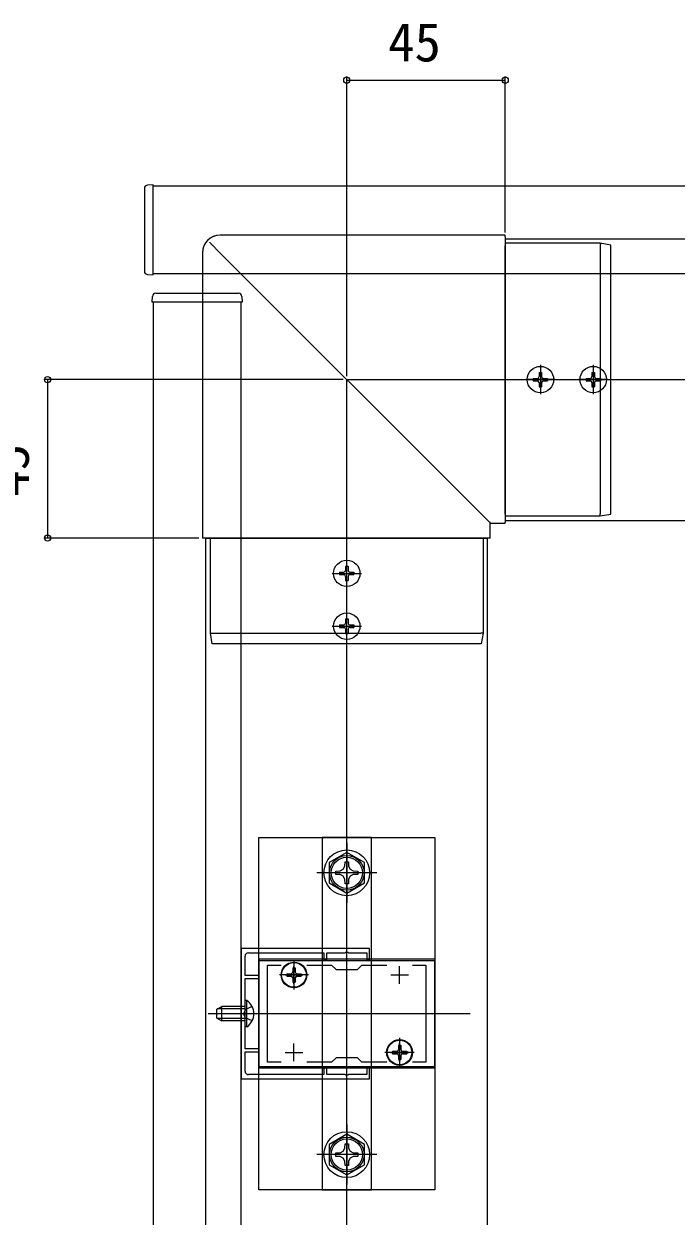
# Model space of a CAD drawing. Units: millimetres, scale not verified. Extents: x -875 to 875, y -1300 to 1292.
# Drawn here: x -31.7 to 153.6, y -928.3 to -589.9 of the extents above; entities that cross this region are included whole.
import ezdxf
from ezdxf.enums import TextEntityAlignment as Align

# ---------------------------------------------------------------- set-up
doc = ezdxf.new("R2010")
doc.units = ezdxf.units.MM
doc.header["$LTSCALE"] = 8
for name, color, linetype in [('0-2_YKK_11', 7, 'Continuous'), ('0-3_YKK_12', 2, 'Continuous'), ('0-4_YKK_13', 4, 'Continuous'), ('0-5_YKK_D', 6, 'Continuous'), ('0-7_YSS_K', 3, 'Continuous')]:
    doc.layers.add(name, color=color, linetype=linetype)
doc.styles.add('ＭＳ ゴシック', font='')
doc.styles.get('ＭＳ ゴシック').set_extended_font_data('MS Gothic')

msp = doc.modelspace()

# ---------------------------------------------------------------- linework, layer by layer
at = {"layer": '0-2_YKK_11'}
for p, q in [((45, -862.35), (45, -857.35)), ((75, -862.35), (75, -857.35)), ((42.5, -859.85), (47.5, -859.85)), ((72.5, -859.85), (77.5, -859.85)), ((45, -884.35), (45, -879.35)), ((75, -884.35), (75, -879.35)), ((42.5, -881.85), (47.5, -881.85)), ((72.5, -881.85), (77.5, -881.85))]:
    msp.add_line(p, q, dxfattribs=at)
for points in [[(30, -852.35), (30, -889.35), (66.5, -889.35), (66.5, -886.15), (65.7, -886.15), (65.7, -888.15), (60.458, -888.15), (60.275, -888.27), (59.725, -888.27), (59.542, -888.15), (54.3, -888.15), (54.3, -886.15), (53.5, -886.15), (53.5, -888.15), (32.1, -888.15)], [(32.1, -853.55), (53.5, -853.55), (53.5, -855.55), (54.3, -855.55), (54.3, -853.55), (59.542, -853.55), (59.725, -853.43), (60.275, -853.43), (60.458, -853.55), (65.7, -853.55), (65.7, -855.55), (66.5, -855.55), (66.5, -852.35), (30, -852.35)], [(31.1, -887.15), (31.1, -881.65), (35, -881.65), (35, -880.85), (31.1, -880.85), (31.1, -871.309), (30.98, -871.125), (30.98, -870.575), (31.1, -870.392), (31.1, -860.85), (35, -860.85), (35, -860.05), (31.1, -860.05), (31.1, -854.55)], [(41.367, -884.65), (37.5, -884.65), (37.5, -857.05), (41.367, -857.05)], [(48.633, -857.05), (55.7, -857.05), (57, -858.35), (63, -858.35), (64.3, -857.05), (71.367, -857.05)], [(78.633, -857.05), (82.5, -857.05), (82.5, -884.65), (78.633, -884.65)], [(71.367, -884.65), (64.3, -884.65), (63, -883.35), (57, -883.35), (55.7, -884.65), (48.633, -884.65)]]:
    msp.add_lwpolyline(points, dxfattribs=at)
msp.add_lwpolyline([(35, -885.85), (85, -885.85), (85, -855.85), (35, -855.85)], close=True, dxfattribs=at)
for centre, start, end in [((32.1, -854.55), 90.00001, 179.99999), ((32.1, -887.15), 180.00001, 269.99999)]:
    msp.add_arc(centre, 1, start, end, dxfattribs=at)
at = {"layer": '0-3_YKK_12'}
for p, q in [((105, -650.85), (105, -730.85)), ((20, -1105.85), (20, -735.85)), ((20, -735.85), (100, -735.85)), ((100, -1105.85), (100, -735.85)), ((95, -870.85), (25, -870.85))]:
    msp.add_line(p, q, dxfattribs=at)
for points in [[(5, -635.85), (455, -635.85), (455, -648.856), (455, -660.85), (19.011, -660.85), (5, -660.85)], [(30, -668.85), (19.011, -668.85), (5, -668.85), (5, -1085.85), (20, -1085.85), (30, -1085.85)]]:
    msp.add_lwpolyline(points, close=True, dxfattribs=at)
for points in [[(105, -650.85), (445, -650.85), (457.5, -650.85)], [(105, -730.85), (445, -730.85), (457.5, -730.85)]]:
    msp.add_lwpolyline(points, dxfattribs=at)
at = {"layer": '0-4_YKK_13'}
for p, q in [((5, -635.55), (3.439, -635.646)), ((5, -661.15), (5, -635.55)), ((2.5, -636.644), (2.5, -636.943)), ((2.5, -636.943), (2.5, -659.757)), ((105, -649.861), (24.006, -649.861)), ((105, -649.861), (105, -649.866)), ((105, -650.355), (105, -649.866)), ((105, -650.355), (105, -652.886)), ((105, -729.077), (105, -652.886)), ((135, -652.65), (132, -652.15)), ((132, -652.86), (132, -728.914)), ((19.011, -654.856), (19.011, -735.85)), ((22.749, -653.599), (98.226, -729.077)), ((135, -728.422), (135, -653.351)), ((2.5, -659.757), (2.5, -660.057)), ((3.439, -661.055), (5, -661.15)), ((5.794, -666.35), (6.093, -666.35)), ((28.907, -666.35), (29.206, -666.35)), ((4.7, -668.85), (4.795, -667.289)), ((30.205, -667.289), (30.3, -668.85)), ((115, -686.7), (115, -695)), ((130, -686.7), (130, -695)), ((114.65, -688.8), (115.35, -688.8)), ((114.65, -688.8), (114.65, -690)), ((115.35, -688.8), (115.35, -690)), ((129.65, -688.8), (130.35, -688.8)), ((129.65, -688.8), (129.65, -690)), ((130.35, -688.8), (130.35, -690)), ((119.15, -690.85), (110.85, -690.85)), ((112.95, -690.5), (112.95, -691.2)), ((112.95, -690.5), (114.15, -690.5)), ((112.95, -691.2), (114.15, -691.2)), ((114.65, -691.7), (114.65, -692.9)), ((114.65, -692.9), (115.35, -692.9)), ((115.35, -691.7), (115.35, -692.9)), ((115.85, -690.5), (117.05, -690.5)), ((115.85, -691.2), (117.05, -691.2)), ((117.05, -690.5), (117.05, -691.2)), ((134.15, -690.85), (125.85, -690.85)), ((127.95, -690.5), (127.95, -691.2)), ((127.95, -690.5), (129.15, -690.5)), ((127.95, -691.2), (129.15, -691.2)), ((129.65, -691.7), (129.65, -692.9)), ((129.65, -692.9), (130.35, -692.9)), ((130.35, -691.7), (130.35, -692.9)), ((130.85, -690.5), (132.05, -690.5)), ((130.85, -691.2), (132.05, -691.2)), ((132.05, -690.5), (132.05, -691.2)), ((98.226, -729.077), (100.495, -731.346)), ((105, -729.077), (105, -731.346)), ((100.495, -731.346), (100.74, -731.59)), ((100.74, -731.59), (100.745, -731.595)), ((105, -731.59), (105, -731.346)), ((105, -731.59), (105, -731.595)), ((19.015, -735.85), (19.011, -735.85)), ((19.505, -735.85), (19.015, -735.85)), ((22.036, -735.85), (19.505, -735.85)), ((98.226, -735.85), (22.036, -735.85)), ((100.495, -735.85), (98.226, -735.85)), ((100.74, -735.85), (100.495, -735.85)), ((100.745, -735.85), (100.74, -735.85)), ((59.65, -743.8), (60.35, -743.8)), ((59.65, -743.8), (59.65, -745)), ((60, -750), (60, -741.7)), ((60.35, -743.8), (60.35, -745)), ((55.85, -745.85), (64.15, -745.85)), ((57.95, -745.5), (57.95, -746.2)), ((57.95, -745.5), (59.15, -745.5)), ((57.95, -746.2), (59.15, -746.2)), ((59.65, -746.7), (59.65, -747.9)), ((59.65, -747.9), (60.35, -747.9)), ((60.35, -746.7), (60.35, -747.9)), ((60.85, -745.5), (62.05, -745.5)), ((60.85, -746.2), (62.05, -746.2)), ((62.05, -745.5), (62.05, -746.2)), ((60, -765), (60, -756.7)), ((55.85, -760.85), (64.15, -760.85)), ((57.95, -760.5), (57.95, -761.2)), ((57.95, -760.5), (59.15, -760.5)), ((57.95, -761.2), (59.15, -761.2)), ((59.65, -758.8), (60.35, -758.8)), ((59.65, -758.8), (59.65, -760)), ((60.35, -758.8), (60.35, -760)), ((60.85, -760.5), (62.05, -760.5)), ((60.85, -761.2), (62.05, -761.2)), ((62.05, -760.5), (62.05, -761.2)), ((21.8, -765.85), (21.3, -762.851)), ((22.01, -762.85), (98.063, -762.85)), ((59.65, -761.7), (59.65, -762.9)), ((59.65, -762.9), (60.35, -762.9)), ((60.35, -761.7), (60.35, -762.9)), ((97.572, -765.85), (22.501, -765.85)), ((60, -822.35), (60, -839.35)), ((59.477, -828.997), (59.499, -827.75)), ((68.5, -830.85), (51.5, -830.85)), ((35, -855.35), (35, -886.35)), ((85, -855.35), (35, -855.35)), ((45, -855.7), (45, -864)), ((42.95, -859.5), (42.95, -860.2)), ((42.95, -859.5), (44.15, -859.5)), ((44.65, -857.8), (45.35, -857.8)), ((44.65, -857.8), (44.65, -859)), ((45.35, -857.8), (45.35, -859)), ((45.85, -859.5), (47.05, -859.5)), ((47.05, -859.5), (47.05, -860.2)), ((49.15, -859.85), (40.85, -859.85)), ((42.95, -860.2), (44.15, -860.2)), ((44.65, -860.7), (44.65, -861.9)), ((44.65, -861.9), (45.35, -861.9)), ((45.35, -860.7), (45.35, -861.9)), ((45.85, -860.2), (47.05, -860.2)), ((23.1, -869.55), (24.5, -868.85)), ((23.1, -872.15), (23.1, -869.55)), ((31.1, -869.505), (23.191, -869.505)), ((31.1, -868.85), (24.5, -868.85)), ((31.1, -874.6), (31.1, -867.1)), ((36.1, -870.85), (20.6, -870.85)), ((23.1, -872.15), (24.5, -872.85)), ((31.1, -872.196), (23.191, -872.196)), ((31.609, -874.6), (31.1, -874.6)), ((74.65, -879.8), (75.35, -879.8)), ((74.65, -879.8), (74.65, -881)), ((75, -877.7), (75, -886)), ((75.35, -879.8), (75.35, -881)), ((79.15, -881.85), (70.85, -881.85)), ((72.95, -881.5), (72.95, -882.2)), ((72.95, -881.5), (74.15, -881.5)), ((72.95, -882.2), (74.15, -882.2)), ((74.65, -882.7), (74.65, -883.9)), ((75.35, -882.7), (75.35, -883.9)), ((75.85, -881.5), (77.05, -881.5)), ((75.85, -882.2), (77.05, -882.2)), ((77.05, -881.5), (77.05, -882.2)), ((74.65, -883.9), (75.35, -883.9)), ((60, -902.35), (60, -919.35)), ((59.477, -908.997), (59.499, -907.75)), ((68.5, -910.85), (51.5, -910.85))]:
    msp.add_line(p, q, dxfattribs=at)
for points in [[(24.006, -649.861), (23.225, -649.921), (22.462, -650.105), (21.738, -650.405), (21.069, -650.814), (20.473, -651.324), (19.964, -651.92), (19.555, -652.588), (19.255, -653.313), (19.071, -654.075), (19.011, -654.856)], [(22.749, -653.599), (22.572, -653.423), (22.399, -653.249), (22.227, -653.078), (22.061, -652.911), (21.902, -652.752), (21.751, -652.601), (21.609, -652.459), (21.478, -652.329), (21.361, -652.211), (21.256, -652.107), (21.166, -652.016), (21.092, -651.942), (21.034, -651.884), (20.993, -651.843), (20.968, -651.819)], [(132, -652.15), (132, -652.15), (105, -652.15)], [(132, -652.15), (132.015, -652.187), (132.023, -652.287), (132.023, -652.442), (132.015, -652.636), (132, -652.851)], [(132, -652.86), (132, -652.86), (132, -652.859), (132, -652.859), (132, -652.858), (132, -652.857), (132, -652.857), (132, -652.856), (132, -652.856), (132, -652.855), (132, -652.854), (132, -652.854), (132, -652.853), (132, -652.853), (132, -652.852), (132, -652.851), (132, -652.851)], [(135, -653.351), (135, -653.135), (135, -652.939), (135, -652.784), (135, -652.685), (135, -652.65)], [(6.093, -666.35), (19.011, -666.35), (28.907, -666.35)], [(30.3, -668.85), (19.011, -668.85), (4.7, -668.85)], [(105, -729.55), (132, -729.55), (132, -729.55), (135, -729.05)], [(132, -728.922), (132, -728.922), (132, -728.921), (132, -728.921), (132, -728.92), (132, -728.92), (132, -728.919), (132, -728.919), (132, -728.918), (132, -728.918), (132, -728.917), (132, -728.916), (132, -728.916), (132, -728.915), (132, -728.915), (132, -728.914), (132, -728.914)], [(132, -729.55), (132.018, -729.465), (132.018, -729.239), (132, -728.922)], [(135, -729.05), (135, -728.968), (135, -728.741), (135, -728.422)], [(100.745, -735.85), (100.745, -731.595), (105, -731.595)], [(21.3, -762.851), (21.3, -762.85), (21.3, -735.85)], [(98.7, -735.85), (98.7, -762.85), (98.7, -762.851), (98.2, -765.85)], [(21.3, -762.851), (21.337, -762.866), (21.437, -762.873), (21.592, -762.873), (21.785, -762.866), (22.001, -762.851)], [(22.01, -762.85), (22.01, -762.85), (22.009, -762.85), (22.008, -762.85), (22.008, -762.85), (22.007, -762.85), (22.007, -762.85), (22.006, -762.85), (22.005, -762.85), (22.005, -762.85), (22.004, -762.85), (22.004, -762.851), (22.003, -762.851), (22.002, -762.851), (22.002, -762.851), (22.001, -762.851), (22.001, -762.851)], [(98.072, -762.851), (98.072, -762.851), (98.071, -762.851), (98.07, -762.851), (98.07, -762.85), (98.069, -762.85), (98.069, -762.85), (98.068, -762.85), (98.068, -762.85), (98.067, -762.85), (98.067, -762.85), (98.066, -762.85), (98.066, -762.85), (98.065, -762.85), (98.065, -762.85), (98.064, -762.85), (98.063, -762.85)], [(98.7, -762.851), (98.615, -762.868), (98.388, -762.868), (98.072, -762.851)], [(22.501, -765.85), (22.285, -765.85), (22.089, -765.85), (21.934, -765.85), (21.835, -765.85), (21.8, -765.85)], [(98.2, -765.85), (98.118, -765.85), (97.891, -765.85), (97.572, -765.85)], [(58.146, -830.327), (59.015, -829.865), (59.477, -828.997)], [(59.499, -827.75), (60.501, -827.75), (60.523, -828.997)], [(60.523, -828.997), (60.985, -829.865), (61.854, -830.327)], [(58.146, -831.373), (56.9, -831.352), (56.9, -830.349), (58.146, -830.327)], [(59.477, -832.704), (59.015, -831.835), (58.146, -831.373)], [(61.854, -831.373), (60.985, -831.835), (60.523, -832.704)], [(61.854, -830.327), (63.1, -830.349), (63.1, -831.352), (61.854, -831.373)], [(60.523, -832.704), (60.501, -833.95), (59.499, -833.95), (59.477, -832.704)], [(85, -855.35), (85, -886.35), (35, -886.35)], [(31.1, -872.85), (24.5, -872.85), (24.5, -868.85)], [(33.109, -868.8), (31.254, -869.705), (30.645, -870.85)], [(31.609, -874.6), (31.609, -867.1), (31.1, -867.1)], [(33.109, -872.9), (31.254, -871.995), (30.645, -870.85)], [(58.146, -911.373), (56.9, -911.352), (56.9, -910.349), (58.146, -910.327)], [(58.146, -910.327), (59.015, -909.865), (59.477, -908.997)], [(59.499, -907.75), (60.501, -907.75), (60.523, -908.997)], [(60.523, -908.997), (60.985, -909.865), (61.854, -910.327)], [(61.854, -910.327), (63.1, -910.349), (63.1, -911.352), (61.854, -911.373)], [(59.477, -912.704), (59.015, -911.835), (58.146, -911.373)], [(60.523, -912.704), (60.501, -913.95), (59.499, -913.95), (59.477, -912.704)], [(61.854, -911.373), (60.985, -911.835), (60.523, -912.704)]]:
    msp.add_lwpolyline(points, dxfattribs=at)
for points in [[(35, -820.85), (85, -820.85), (85, -920.85), (35, -920.85)], [(67, -920.85), (67, -820.85), (53, -820.85), (53, -920.85)], [(65, -827.964), (60, -825.077), (55, -827.964), (55, -833.737), (60, -836.624), (65, -833.737)], [(65, -907.964), (60, -905.077), (55, -907.964), (55, -913.737), (60, -916.624), (65, -913.737)]]:
    msp.add_lwpolyline(points, close=True, dxfattribs=at)
for centre, radius in [((115, -690.85), 3.75), ((130, -690.85), 3.75), ((60, -745.85), 3.75), ((60, -760.85), 3.75), ((60, -830.85), 6.5), ((60, -830.85), 4.907), ((60, -830.85), 4.432), ((45, -859.85), 3.65), ((45, -859.85), 3.5), ((75, -881.85), 3.65), ((75, -881.85), 3.5), ((60, -910.85), 6.5), ((60, -910.85), 4.907), ((60, -910.85), 4.432)]:
    msp.add_circle(centre, radius, dxfattribs=at)
for centre, radius, start, end in [((3.5, -636.644), 1, 93.5, 180), ((3.5, -660.057), 1, 180, 266.5), ((5.794, -667.35), 1, 90, 176.5), ((29.206, -667.35), 1, 3.5, 90), ((114.15, -690), 0.5, 270, 0), ((115.85, -690), 0.5, 180, 270), ((129.15, -690), 0.5, 270, 0), ((130.85, -690), 0.5, 180, 270), ((114.15, -691.7), 0.5, 0, 90), ((115.85, -691.7), 0.5, 90, 180), ((129.15, -691.7), 0.5, 0, 90), ((130.85, -691.7), 0.5, 90, 180), ((59.15, -745), 0.5, 270, 0), ((59.15, -746.7), 0.5, 0, 90), ((60.85, -745), 0.5, 180, 270), ((60.85, -746.7), 0.5, 90, 180), ((59.15, -760), 0.5, 270, 0), ((59.15, -761.7), 0.5, 0, 90), ((60.85, -760), 0.5, 180, 270), ((60.85, -761.7), 0.5, 90, 180), ((44.15, -859), 0.5, 270, 0), ((45.85, -859), 0.5, 180, 270), ((44.15, -860.7), 0.5, 0, 90), ((45.85, -860.7), 0.5, 90, 180), ((29.073, -870.85), 4.527, 304.06671, 55.93329), ((74.15, -881), 0.5, 270, 0), ((74.15, -882.7), 0.5, 0, 90), ((75.85, -881), 0.5, 180, 270), ((75.85, -882.7), 0.5, 90, 180)]:
    msp.add_arc(centre, radius, start, end, dxfattribs=at)
msp.add_ellipse((24.015, -654.866), major_axis=(3.536, -3.536), ratio=0.999993, start_param=2.358058, end_param=3.9251274, dxfattribs=at)
at = {"layer": '0-5_YKK_D'}
for p, q in [((60, -689.85), (60, -604.85)), ((105, -649.11), (105, -604.85)), ((60, -605.85), (105, -605.85)), ((59, -690.85), (-26, -690.85)), ((-25, -690.85), (-25, -735.85)), ((18.011, -735.85), (-26, -735.85))]:
    msp.add_line(p, q, dxfattribs=at)
for centre in [(60, -605.85), (105, -605.85), (-25, -690.85), (-25, -735.85)]:
    msp.add_circle(centre, 0.875, dxfattribs=at)
at = {"layer": '0-7_YSS_K'}
for p, q in [((60, -1253.85), (60, -690.85)), ((60, -690.85), (513, -690.85))]:
    msp.add_line(p, q, dxfattribs=at)

# ---------------------------------------------------------------- texts
at = {"layer": '0-5_YKK_D', "style": 'ＭＳ ゴシック'}
msp.add_text('45', height=11, dxfattribs=at).set_placement((71.761, -603.85), align=Align.BOTTOM_LEFT)
msp.add_text('45', height=11, rotation=90, dxfattribs=at).set_placement((-27, -724.089), align=Align.BOTTOM_LEFT)

doc.saveas('drawing.dxf')
